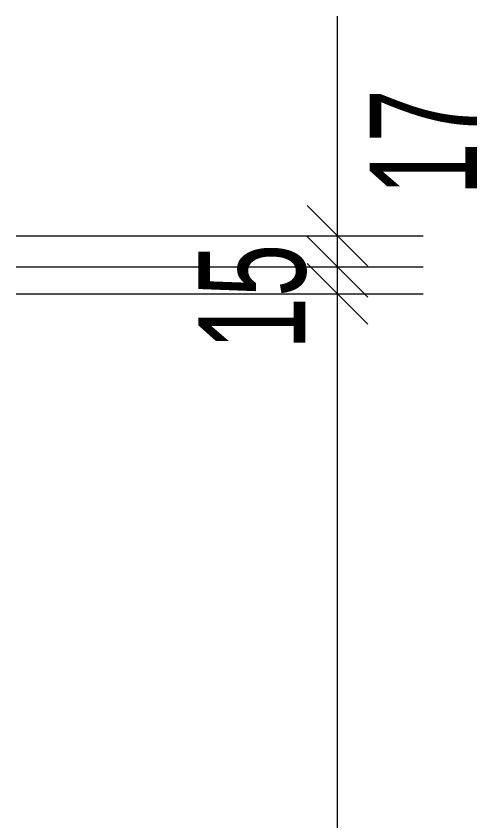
# Model space of a CAD drawing. Header units: millimetres. Extents: x 48 to 11980, y 100 to 8500.
# Drawn here: x 9656 to 9914, y 3074.6 to 3524.9 of the extents above; entities that cross this region are included whole.
import ezdxf

# ---------------------------------------------------------------- set-up
doc = ezdxf.new("R2010")
doc.units = ezdxf.units.MM
doc.linetypes.add('XKITLINE00', pattern=[0])
doc.layers.add('Z-DIMENSIONS', color=1, linetype='Continuous', lineweight=0)
doc.styles.add('romsim', font='ARIAL.TTF')

# ---------------------------------------------------------------- blocks, each defined once
blk = doc.blocks.new('*A69')
at = {"layer": 'Z-DIMENSIONS', "color": 3, "linetype": 'XKITLINE00', "lineweight": 0}
for p, q in [((9818.99, 3386.45), (9852.93, 3352.5)), ((9655.96, 3369.48), (9883.96, 3369.48)), ((9835.96, 2034.52), (9835.96, 3369.48))]:
    blk.add_line(p, q, dxfattribs=at)
at = {"layer": 'Z-DIMENSIONS', "color": 7}
blk.add_point((9835.96, 3369.48), dxfattribs=at)
blk = doc.blocks.new('*A70')
at = {"layer": 'Z-DIMENSIONS', "color": 3, "linetype": 'XKITLINE00', "lineweight": 0}
for p, q in [((9818.99, 3401.54), (9852.93, 3367.6)), ((9655.96, 3384.57), (9883.96, 3384.57)), ((9818.99, 3386.45), (9852.93, 3352.5)), ((9835.96, 3369.48), (9835.96, 3384.57)), ((9655.96, 3369.48), (9883.96, 3369.48))]:
    blk.add_line(p, q, dxfattribs=at)
at = {"layer": 'Z-DIMENSIONS', "color": 7}
for p in [(9835.96, 3384.57), (9835.96, 3369.48)]:
    blk.add_point(p, dxfattribs=at)
at = {"layer": 'Z-DIMENSIONS', "color": 7, "style": 'romsim', "width": 0.6375}
blk.add_text('15', height=60, rotation=90.0002, dxfattribs=at).set_placement((9817.96, 3338.06))
blk = doc.blocks.new('*A71')
at = {"layer": 'Z-DIMENSIONS', "color": 3, "linetype": 'XKITLINE00', "lineweight": 0}
for p, q in [((9835.96, 3402), (9835.96, 3524.92)), ((9835.96, 3402), (9835.96, 3524.92)), ((9818.99, 3418.97), (9852.93, 3385.03)), ((9655.96, 3402), (9883.96, 3402)), ((9818.99, 3401.54), (9852.93, 3367.6)), ((9835.96, 3384.57), (9835.96, 3402)), ((9655.96, 3384.57), (9883.96, 3384.57))]:
    blk.add_line(p, q, dxfattribs=at)
at = {"layer": 'Z-DIMENSIONS', "color": 7}
for p in [(9835.96, 3402), (9835.96, 3384.57)]:
    blk.add_point(p, dxfattribs=at)
at = {"layer": 'Z-DIMENSIONS', "color": 7, "style": 'romsim', "width": 0.6375}
blk.add_text('17', height=60, rotation=90.0002, dxfattribs=at).set_placement((9913.96, 3424.5))

msp = doc.modelspace()

# ---------------------------------------------------------------- block references
at = {"lineweight": 0}
for name in ['*A71', '*A70', '*A69']:
    msp.add_blockref(name, (0, 0), dxfattribs=at)

doc.saveas('drawing.dxf')
